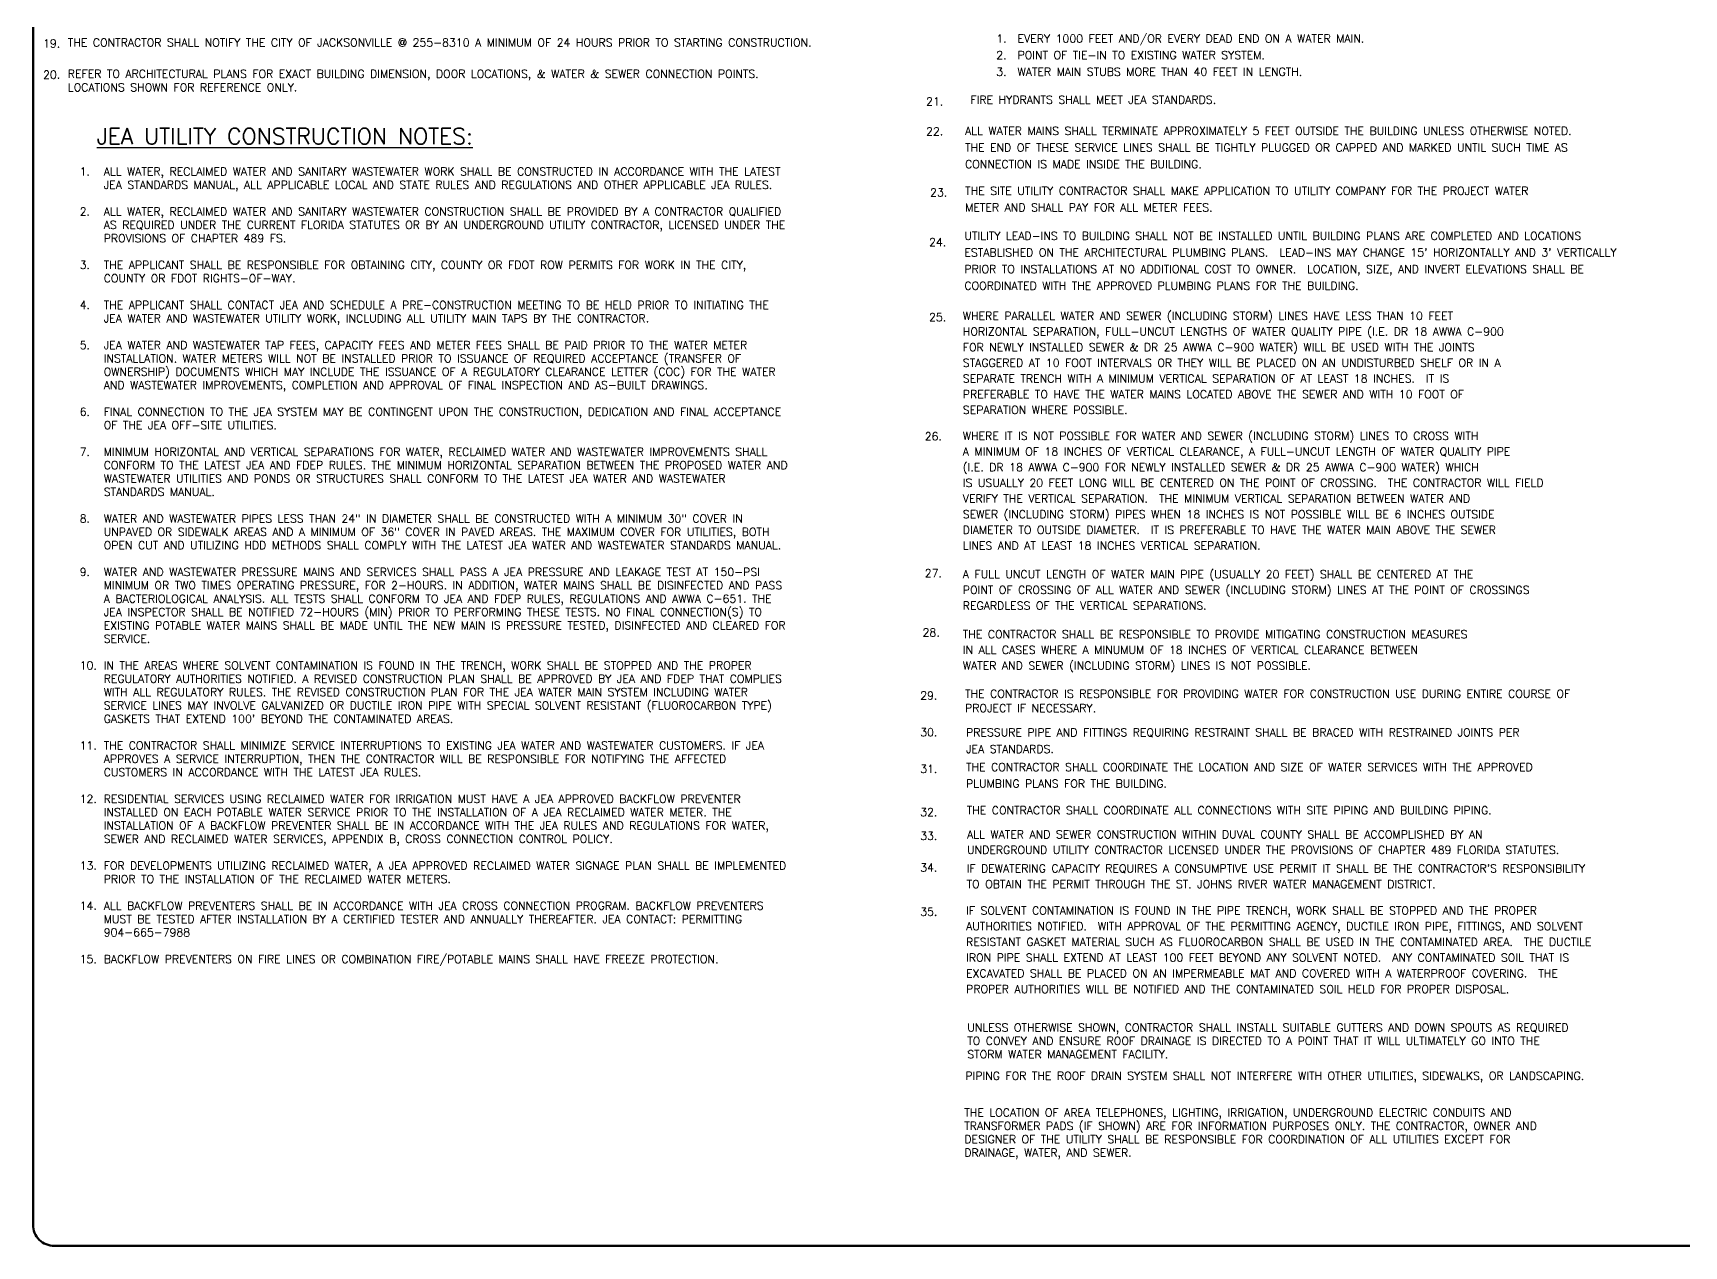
# Paper-space layout 'GN' of a CAD drawing. Header units: feet, sheet in inches. Extents: x -1.2 to 33.7, y 0.1 to 22.9.
# Drawn here: x 0.12 to 15.59, y 0.1 to 11.46 of the extents above; entities that cross this region are included whole.
import ezdxf

# ---------------------------------------------------------------- set-up
doc = ezdxf.new("R2010")
doc.units = ezdxf.units.FT
doc.header["$MEASUREMENT"] = 0
doc.layers.add('Border', color=118, linetype='Continuous', lineweight=70)
doc.layers.add('TBLK', color=7, linetype='Continuous')
doc.styles.add('ROMANS', font='ROMANS.shx', dxfattribs={"height": 6})

# ---------------------------------------------------------------- blocks, each defined once
blk = doc.blocks.new('A$Ca8f96253')
at = {"layer": 'Border'}
blk.add_lwpolyline([(32.803, 11.212), (32.803, -11.212, -0.414214), (32.605, -11.41), (1.498, -11.41, -0.414214), (1.3, -11.212), (1.3, 11.212, -0.414214), (1.498, 11.41), (32.605, 11.41, -0.414214)], format="xyb", close=True, dxfattribs=at)

psp = doc.layouts.new('GN')

# ---------------------------------------------------------------- block references
psp.add_blockref('A$Ca8f96253', (-1.183, 11.512))

# ---------------------------------------------------------------- texts
at = {"layer": 'TBLK', "color": 7, "style": 'ROMANS'}
for s, height, p in [('     1.  EVERY 1000 FEET AND/OR EVERY DEAD END ON A WATER MAIN.', 0.075, (8.863, 11.372)), ('19.', 0.075, (0.211, 11.327)), ('THE CONTRACTOR SHALL NOTIFY THE CITY OF JACKSONVILLE @ 255-8310 A MINIMUM OF 24 HOURS PRIOR TO STARTING CONSTRUCTION.', 0.075, (0.443, 11.335)), ('     2.  POINT OF TIE-IN TO EXISTING WATER SYSTEM.', 0.075, (8.863, 11.217)), ('20.', 0.075, (0.211, 11.034)), ('REFER TO ARCHITECTURAL PLANS FOR EXACT BUILDING DIMENSION, DOOR LOCATIONS, & WATER & SEWER CONNECTION POINTS.', 0.075, (0.443, 11.042)), ('LOCATIONS SHOWN FOR REFERENCE ONLY.', 0.075, (0.443, 10.915)), ('     3.  WATER MAIN STUBS MORE THAN 40 FEET IN LENGTH.', 0.075, (8.863, 11.061)), ('21.', 0.075, (8.485, 10.783)), ('FIRE HYDRANTS SHALL MEET JEA STANDARDS.  ', 0.075, (8.901, 10.799)), ('%%UJEA UTILITY CONSTRUCTION NOTES:', 0.15, (0.715, 10.42)), ('22.', 0.075, (8.485, 10.503)), ('ALL WATER MAINS SHALL TERMINATE APPROXIMATELY 5 FEET OUTSIDE THE BUILDING UNLESS OTHERWISE NOTED.', 0.075, (8.85, 10.507)), ('THE END OF THESE SERVICE LINES SHALL BE TIGHTLY PLUGGED OR CAPPED AND MARKED UNTIL SUCH TIME AS ', 0.075, (8.85, 10.351)), ('CONNECTION IS MADE INSIDE THE BUILDING.', 0.075, (8.85, 10.196)), ('23.', 0.075, (8.523, 9.931)), ('THE SITE UTILITY CONTRACTOR SHALL MAKE APPLICATION TO UTILITY COMPANY FOR THE PROJECT WATER', 0.075, (8.851, 9.946)), ('METER AND SHALL PAY FOR ALL METER FEES.', 0.075, (8.851, 9.791)), ('24.', 0.075, (8.513, 9.465)), ('25.', 0.075, (8.513, 8.763)), ('WHERE PARALLEL WATER AND SEWER (INCLUDING STORM) LINES HAVE LESS THAN 10 FEET', 0.075, (8.829, 8.775)), ('HORIZONTAL SEPARATION, FULL-UNCUT LENGTHS OF WATER QUALITY PIPE (I.E. DR 18 AWWA C-900', 0.075, (8.829, 8.628)), ('FOR NEWLY INSTALLED SEWER & DR 25 AWWA C-900 WATER) WILL BE USED WITH THE JOINTS', 0.075, (8.829, 8.481)), ('STAGGERED AT 10 FOOT INTERVALS OR THEY WILL BE PLACED ON AN UNDISTURBED SHELF OR IN A', 0.075, (8.829, 8.335)), ('SEPARATE TRENCH WITH A MINIMUM VERTICAL SEPARATION OF AT LEAST 18 INCHES.  IT IS', 0.075, (8.829, 8.188)), ('PREFERABLE TO HAVE THE WATER MAINS LOCATED ABOVE THE SEWER AND WITH 10 FOOT OF', 0.075, (8.829, 8.041)), ('SEPARATION WHERE POSSIBLE.', 0.075, (8.829, 7.894)), ('WHERE IT IS NOT POSSIBLE FOR WATER AND SEWER (INCLUDING STORM) LINES TO CROSS WITH', 0.075, (8.829, 7.651)), ('26.', 0.075, (8.472, 7.647)), ('A MINIMUM OF 18 INCHES OF VERTICAL CLEARANCE, A FULL-UNCUT LENGTH OF WATER QUALITY PIPE', 0.075, (8.829, 7.504)), ('(I.E. DR 18 AWWA C-900 FOR NEWLY INSTALLED SEWER & DR 25 AWWA C-900 WATER) WHICH', 0.075, (8.829, 7.357)), ('IS USUALLY 20 FEET LONG WILL BE CENTERED ON THE POINT OF CROSSING.  THE CONTRACTOR WILL FIELD', 0.075, (8.829, 7.211)), ('VERIFY THE VERTICAL SEPARATION.  THE MINIMUM VERTICAL SEPARATION BETWEEN WATER AND', 0.075, (8.829, 7.064)), ('SEWER (INCLUDING STORM) PIPES WHEN 18 INCHES IS NOT POSSIBLE WILL BE 6 INCHES OUTSIDE', 0.075, (8.829, 6.917)), ('DIAMETER TO OUTSIDE DIAMETER.  IT IS PREFERABLE TO HAVE THE WATER MAIN ABOVE THE SEWER', 0.075, (8.829, 6.77)), ('LINES AND AT LEAST 18 INCHES VERTICAL SEPARATION.', 0.075, (8.829, 6.623)), ('27.', 0.075, (8.473, 6.365)), ('A FULL UNCUT LENGTH OF WATER MAIN PIPE (USUALLY 20 FEET) SHALL BE CENTERED AT THE', 0.075, (8.829, 6.355)), ('POINT OF CROSSING OF ALL WATER AND SEWER (INCLUDING STORM) LINES AT THE POINT OF CROSSINGS', 0.075, (8.829, 6.208)), ('REGARDLESS OF THE VERTICAL SEPARATIONS.', 0.075, (8.829, 6.061)), ('28.', 0.075, (8.452, 5.81)), ('THE CONTRACTOR SHALL BE RESPONSIBLE TO PROVIDE MITIGATING CONSTRUCTION MEASURES', 0.075, (8.829, 5.793)), ('WATER AND SEWER (INCLUDING STORM) LINES IS NOT POSSIBLE.', 0.075, (8.829, 5.499)), ('IN ALL CASES WHERE A MINUMUM OF 18 INCHES OF VERTICAL CLEARANCE BETWEEN', 0.075, (8.829, 5.646)), ('29.', 0.075, (8.43, 5.219)), ('THE CONTRACTOR IS RESPONSIBLE FOR PROVIDING WATER FOR CONSTRUCTION USE DURING ENTIRE COURSE OF', 0.075, (8.85, 5.236)), ('PROJECT IF NECESSARY.', 0.075, (8.85, 5.101)), ('30.', 0.075, (8.43, 4.875)), ('PRESSURE PIPE AND FITTINGS REQUIRING RESTRAINT SHALL BE BRACED WITH RESTRAINED JOINTS PER ', 0.075, (8.859, 4.874)), ('JEA STANDARDS.', 0.075, (8.859, 4.718)), ('31.', 0.075, (8.43, 4.532)), ('THE CONTRACTOR SHALL COORDINATE THE LOCATION AND SIZE OF WATER SERVICES WITH THE APPROVED', 0.075, (8.859, 4.549)), ('PLUMBING PLANS FOR THE BUILDING.', 0.075, (8.859, 4.394)), ('32.', 0.075, (8.43, 4.127)), ('THE CONTRACTOR SHALL COORDINATE ALL CONNECTIONS WITH SITE PIPING AND BUILDING PIPING.', 0.075, (8.866, 4.144)), ('33.', 0.075, (8.43, 3.904)), ('ALL WATER AND SEWER CONSTRUCTION WITHIN DUVAL COUNTY SHALL BE ACCOMPLISHED BY AN', 0.075, (8.869, 3.919)), ('UNDERGROUND UTILITY CONTRACTOR LICENSED UNDER THE PROVISIONS OF CHAPTER 489 FLORIDA STATUTES.', 0.075, (8.869, 3.773)), ('34.', 0.075, (8.43, 3.607)), ("IF DEWATERING CAPACITY REQUIRES A CONSUMPTIVE USE PERMIT IT SHALL BE THE CONTRACTOR'S RESPONSIBILITY", 0.075, (8.865, 3.6)), ('TO OBTAIN THE PERMIT THROUGH THE ST. JOHNS RIVER WATER MANAGEMENT DISTRICT.', 0.075, (8.865, 3.453)), ('35.', 0.075, (8.43, 3.194)), ('IF SOLVENT CONTAMINATION IS FOUND IN THE PIPE TRENCH, WORK SHALL BE STOPPED AND THE PROPER', 0.075, (8.86, 3.205)), ('AUTHORITIES NOTIFIED.  WITH APPROVAL OF THE PERMITTING AGENCY, DUCTILE IRON PIPE, FITTINGS, AND SOLVENT', 0.075, (8.86, 3.058)), ('RESISTANT GASKET MATERIAL SUCH AS FLUOROCARBON SHALL BE USED IN THE CONTAMINATED AREA.  THE DUCTILE', 0.075, (8.86, 2.911)), ('IRON PIPE SHALL EXTEND AT LEAST 100 FEET BEYOND ANY SOLVENT NOTED.  ANY CONTAMINATED SOIL THAT IS', 0.075, (8.86, 2.764)), ('EXCAVATED SHALL BE PLACED ON AN IMPERMEABLE MAT AND COVERED WITH A WATERPROOF COVERING.  THE', 0.075, (8.86, 2.617)), ('PROPER AUTHORITIES WILL BE NOTIFIED AND THE CONTAMINATED SOIL HELD FOR PROPER DISPOSAL.', 0.075, (8.86, 2.47))]:
    psp.add_text(s, height=height, dxfattribs=at).set_placement(p)
at = {"layer": 'TBLK', "color": 7, "char_height": 0.075, "attachment_point": 1, "style": 'ROMANS'}
for s, insert, width in [('\\pi-0.225,l0.3,t0.3;1.^IALL WATER, RECLAIMED WATER AND SANITARY WASTEWATER WORK SHALL BE CONSTRUCTED IN ACCORDANCE WITH THE LATEST JEA STANDARDS MANUAL, ALL APPLICABLE LOCAL AND STATE RULES AND REGULATIONS AND OTHER APPLICABLE JEA RULES.\\P\\P2.^IALL WATER, RECLAIMED WATER AND SANITARY WASTEWATER CONSTRUCTION SHALL BE PROVIDED BY A CONTRACTOR QUALIFIED AS REQUIRED UNDER THE CURRENT FLORIDA STATUTES OR BY AN UNDERGROUND UTILITY CONTRACTOR, LICENSED UNDER THE PROVISIONS OF CHAPTER 489 FS.\\P\\P3.^ITHE APPLICANT SHALL BE RESPONSIBLE FOR OBTAINING CITY, COUNTY OR FDOT ROW PERMITS FOR WORK IN THE CITY, COUNTY OR FDOT RIGHTS-OF-WAY.\\P\\P4.^ITHE APPLICANT SHALL CONTACT JEA AND SCHEDULE A PRE-CONSTRUCTION MEETING TO BE HELD PRIOR TO INITIATING THE JEA WATER AND WASTEWATER UTILITY WORK, INCLUDING ALL UTILITY MAIN TAPS BY THE CONTRACTOR.\\P\\P5.^IJEA WATER AND WASTEWATER TAP FEES, CAPACITY FEES AND METER FEES SHALL BE PAID PRIOR TO THE WATER METER INSTALLATION. WATER METERS WILL NOT BE INSTALLED PRIOR TO ISSUANCE OF REQUIRED ACCEPTANCE (TRANSFER OF OWNERSHIP) DOCUMENTS WHICH MAY INCLUDE THE ISSUANCE OF A REGULATORY CLEARANCE LETTER (COC) FOR THE WATER AND WASTEWATER IMPROVEMENTS, COMPLETION AND APPROVAL OF FINAL INSPECTION AND AS-BUILT DRAWINGS.\\P\\P6.^IFINAL CONNECTION TO THE JEA SYSTEM MAY BE CONTINGENT UPON THE CONSTRUCTION, DEDICATION AND FINAL ACCEPTANCE OF THE JEA OFF-SITE UTILITIES.\\P\\P7.^IMINIMUM HORIZONTAL AND VERTICAL SEPARATIONS FOR WATER, RECLAIMED WATER AND WASTEWATER IMPROVEMENTS SHALL CONFORM TO THE LATEST JEA AND FDEP RULES. THE MINIMUM HORIZONTAL SEPARATION BETWEEN THE PROPOSED WATER AND WASTEWATER UTILITIES AND PONDS OR STRUCTURES SHALL CONFORM TO THE LATEST JEA WATER AND WASTEWATER STANDARDS MANUAL.\\P\\P8.^IWATER AND WASTEWATER PIPES LESS THAN 24" IN DIAMETER SHALL BE CONSTRUCTED WITH A MINIMUM 30" COVER IN UNPAVED OR SIDEWALK AREAS AND A MINIMUM OF 36" COVER IN PAVED AREAS. THE MAXIMUM COVER FOR UTILITIES, BOTH OPEN CUT AND UTILIZING HDD METHODS SHALL COMPLY WITH THE LATEST JEA WATER AND WASTEWATER STANDARDS MANUAL.\\P\\P9.^IWATER AND WASTEWATER PRESSURE MAINS AND SERVICES SHALL PASS A JEA PRESSURE AND LEAKAGE TEST AT 150-PSI MINIMUM OR TWO TIMES OPERATING PRESSURE, FOR 2-HOURS. IN ADDITION, WATER MAINS SHALL BE DISINFECTED AND PASS A BACTERIOLOGICAL ANALYSIS. ALL TESTS SHALL CONFORM TO JEA AND FDEP RULES, REGULATIONS AND AWWA C-651. THE JEA INSPECTOR SHALL BE NOTIFIED 72-HOURS (MIN) PRIOR TO PERFORMING THESE TESTS. NO FINAL CONNECTION(S) TO EXISTING POTABLE WATER MAINS SHALL BE MADE UNTIL THE NEW MAIN IS PRESSURE TESTED, DISINFECTED AND CLEARED FOR SERVICE.\\P\\P10.^IIN THE AREAS WHERE SOLVENT CONTAMINATION IS FOUND IN THE TRENCH, WORK SHALL BE STOPPED AND THE PROPER REGULATORY AUTHORITIES NOTIFIED. A REVISED CONSTRUCTION PLAN SHALL BE APPROVED BY JEA AND FDEP THAT COMPLIES WITH ALL REGULATORY RULES. THE REVISED CONSTRUCTION PLAN FOR THE JEA WATER MAIN SYSTEM INCLUDING WATER SERVICE LINES MAY INVOLVE GALVANIZED OR DUCTILE IRON PIPE WITH SPECIAL SOLVENT RESISTANT (FLUOROCARBON TYPE) GASKETS THAT EXTEND 100\' BEYOND THE CONTAMINATED AREAS.\\P\\P11.^ITHE CONTRACTOR SHALL MINIMIZE SERVICE INTERRUPTIONS TO EXISTING JEA WATER AND WASTEWATER CUSTOMERS. IF JEA APPROVES A SERVICE INTERRUPTION, THEN THE CONTRACTOR WILL BE RESPONSIBLE FOR NOTIFYING THE AFFECTED CUSTOMERS IN ACCORDANCE WITH THE LATEST JEA RULES.\\P\\P12.^IRESIDENTIAL SERVICES USING RECLAIMED WATER FOR IRRIGATION MUST HAVE A JEA APPROVED BACKFLOW PREVENTER INSTALLED ON EACH POTABLE WATER SERVICE PRIOR TO THE INSTALLATION OF A JEA RECLAIMED WATER METER. THE INSTALLATION OF A BACKFLOW PREVENTER SHALL BE IN ACCORDANCE WITH THE JEA RULES AND REGULATIONS FOR WATER, SEWER AND RECLAIMED WATER SERVICES, APPENDIX B, CROSS CONNECTION CONTROL POLICY.\\P\\P13.^IFOR DEVELOPMENTS UTILIZING RECLAIMED WATER, A JEA APPROVED RECLAIMED WATER SIGNAGE PLAN SHALL BE IMPLEMENTED PRIOR TO THE INSTALLATION OF THE RECLAIMED WATER METERS.\\P\\P14.^IALL BACKFLOW PREVENTERS SHALL BE IN ACCORDANCE WITH JEA CROSS CONNECTION PROGRAM. BACKFLOW PREVENTERS MUST BE TESTED AFTER INSTALLATION BY A CERTIFIED TESTER AND ANNUALLY THEREAFTER. JEA CONTACT: PERMITTING 904-665-7988\\P\\P15.^IBACKFLOW PREVENTERS ON FIRE LINES OR COMBINATION FIRE/POTABLE MAINS SHALL HAVE FREEZE PROTECTION.', (0.479, 10.202), 7.29398), ('UNLESS OTHERWISE SHOWN, CONTRACTOR SHALL INSTALL SUITABLE GUTTERS AND DOWN SPOUTS AS REQUIRED TO CONVEY AND ENSURE ROOF DRAINAGE IS DIRECTED TO A POINT THAT IT WILL ULTIMATELY GO INTO THE STORM WATER MANAGEMENT FACILITY.', (8.871, 2.184), 6.19518), ('THE LOCATION OF AREA TELEPHONES, LIGHTING, IRRIGATION, UNDERGROUND ELECTRIC CONDUITS AND TRANSFORMER PADS (IF SHOWN) ARE FOR INFORMATION PURPOSES ONLY. THE CONTRACTOR, OWNER AND DESIGNER OF THE UTILITY SHALL BE RESPONSIBLE FOR COORDINATION OF ALL UTILITIES EXCEPT FOR DRAINAGE, WATER, AND SEWER.', (8.843, 1.388), 5.94315)]:
    psp.add_mtext(s, dxfattribs=dict(at, insert=insert, width=width))
for s, insert, width, line_spacing_factor in [("UTILITY LEAD-INS TO BUILDING SHALL NOT BE INSTALLED UNTIL BUILDING PLANS ARE COMPLETED AND LOCATIONS ESTABLISHED ON THE ARCHITECTURAL PLUMBING PLANS.  LEAD-INS MAY CHANGE 15' HORIZONTALLY AND 3' VERTICALLY PRIOR TO INSTALLATIONS AT NO ADDITIONAL COST TO OWNER.  LOCATION, SIZE, AND INVERT ELEVATIONS SHALL BE COORDINATED WITH THE APPROVED PLUMBING PLANS FOR THE BUILDING.", (8.844, 9.599), 6.94155, 1.24416), ('PIPING FOR THE ROOF DRAIN SYSTEM SHALL NOT INTERFERE WITH OTHER UTILITIES, SIDEWALKS, OR LANDSCAPING.', (8.853, 1.732), 6.22236, 1.102398)]:
    psp.add_mtext(s, dxfattribs=dict(at, insert=insert, width=width, line_spacing_factor=line_spacing_factor))

doc.saveas('drawing.dxf')
